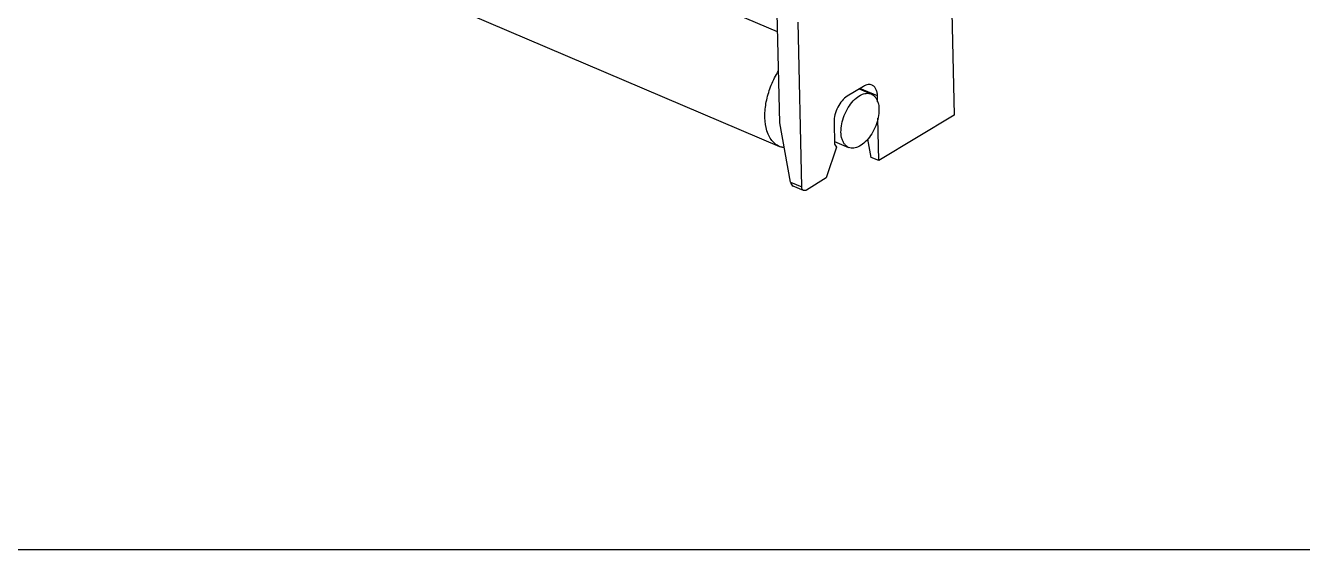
# Model space of a CAD drawing. Extents: x 0 to 420, y -74 to 297.
# Drawn here: x 291.1 to 355.8, y 0 to 26.6 of the extents above; entities that cross this region are included whole.
import ezdxf

# ---------------------------------------------------------------- set-up
doc = ezdxf.new("R2010")
doc.units = 0
doc.header["$LTSCALE"] = 23.1
doc.layers.get('0').update_dxf_attribs({"linetype": 'CONTINUOUS'})

msp = doc.modelspace()

# ---------------------------------------------------------------- linework, layer by layer
at = {"color": 7, "linetype": 'CONTINUOUS'}
for p, q in [((329.209, 26.256), (299.097, 39.101)), ((301.809, 32.177), (329.298, 20.451)), ((337.959, 30.638), (338.15, 22.033)), ((329.312, 21.652), (329.188, 27.203)), ((330.432, 18.399), (330.246, 26.752)), ((333.562, 23.496), (332.737, 22.996)), ((333.348, 23.366), (333.961, 23.104)), ((334.271, 23.009), (333.384, 23.387)), ((334.277, 22.713), (334.271, 23.009)), ((338.15, 22.033), (334.344, 19.729)), ((329.866, 18.641), (329.312, 21.652)), ((332.069, 21.677), (332.094, 20.558)), ((334.344, 19.729), (334.296, 21.881)), ((333.958, 19.894), (333.786, 20.824)), ((332.19, 20.405), (331.677, 18.848)), ((332.091, 20.706), (332.807, 20.4)), ((332.094, 20.558), (332.19, 20.405)), ((334.344, 19.729), (333.958, 19.894)), ((331.677, 18.848), (330.668, 18.237)), ((329.866, 18.641), (330.432, 18.399)), ((330.524, 18.216), (329.999, 18.44)), ((0, 0), (420, 0))]:
    msp.add_line(p, q, dxfattribs=at)
msp.add_ellipse((330.095, 18.779), major_axis=(0.063, 0.35), ratio=0.653591, start_param=-4.190264, end_param=-3.288364, dxfattribs=at)
for points, knots in [([(328.622, 21.402), (328.574, 21.618), (328.539, 22.092), (328.636, 22.824), (328.869, 23.571), (329.108, 24.049), (329.247, 24.276)], [0, 0, 0, 0, 0.221014, 0.469358, 0.733761, 1, 1, 1, 1]), ([(333.995, 23.559), (333.964, 23.572), (333.895, 23.59), (333.743, 23.585), (333.632, 23.538), (333.562, 23.496)], [0, 0, 0, 0, 0.224067, 0.460339, 1, 1, 1, 1]), ([(334.271, 23.009), (334.269, 23.073), (334.257, 23.194), (334.203, 23.357), (334.117, 23.485), (334.036, 23.541), (333.995, 23.559)], [0, 0, 0, 0, 0.296873, 0.559026, 0.789333, 1, 1, 1, 1]), ([(332.737, 22.996), (332.638, 22.936), (332.452, 22.765), (332.242, 22.44), (332.102, 22.068), (332.066, 21.804), (332.069, 21.677)], [0, 0, 0, 0, 0.226572, 0.485368, 0.752126, 1, 1, 1, 1]), ([(332.452, 20.899), (332.425, 21.022), (332.408, 21.291), (332.472, 21.705), (332.616, 22.123), (332.829, 22.508), (333.09, 22.826), (333.343, 23.021), (333.549, 23.112), (333.694, 23.145), (333.833, 23.145), (333.92, 23.122), (333.96, 23.105)], [0, 0, 0, 0, 0.123045, 0.261911, 0.409149, 0.555552, 0.692083, 0.811793, 0.864517, 0.91272, 0.957355, 1, 1, 1, 1]), ([(333.96, 23.105), (334.004, 23.086), (334.088, 23.034), (334.191, 22.92), (334.269, 22.774), (334.303, 22.664), (334.316, 22.605)], [0, 0, 0, 0, 0.223419, 0.459017, 0.716322, 1, 1, 1, 1]), ([(334.316, 22.605), (334.343, 22.483), (334.36, 22.214), (334.296, 21.8), (334.152, 21.382), (333.939, 20.997), (333.677, 20.678), (333.425, 20.483), (333.219, 20.392), (333.073, 20.359), (332.934, 20.359), (332.847, 20.383), (332.807, 20.4)], [0, 0, 0, 0, 0.123045, 0.261911, 0.409149, 0.555552, 0.692083, 0.811793, 0.864517, 0.91272, 0.957355, 1, 1, 1, 1]), ([(329.298, 20.451), (329.215, 20.486), (329.055, 20.585), (328.86, 20.802), (328.711, 21.08), (328.647, 21.29), (328.622, 21.402)], [0, 0, 0, 0, 0.223419, 0.459039, 0.716265, 1, 1, 1, 1]), ([(332.807, 20.4), (332.764, 20.419), (332.68, 20.471), (332.577, 20.584), (332.499, 20.731), (332.465, 20.841), (332.452, 20.899)], [0, 0, 0, 0, 0.223419, 0.459017, 0.716322, 1, 1, 1, 1]), ([(329.544, 20.384), (329.523, 20.387), (329.439, 20.401), (329.357, 20.426), (329.298, 20.451)], [0, 0, 0, 0, 0.253055, 1, 1, 1, 1]), ([(330.523, 18.216), (330.495, 18.228), (330.443, 18.287), (330.432, 18.359), (330.432, 18.399)], [0, 0, 0, 0, 0.438462, 1, 1, 1, 1]), ([(330.668, 18.237), (330.644, 18.223), (330.597, 18.203), (330.544, 18.207), (330.523, 18.216)], [0, 0, 0, 0, 0.541794, 1, 1, 1, 1])]:
    msp.add_open_spline(points, degree=3, knots=knots, dxfattribs=at)

doc.saveas('drawing.dxf')
